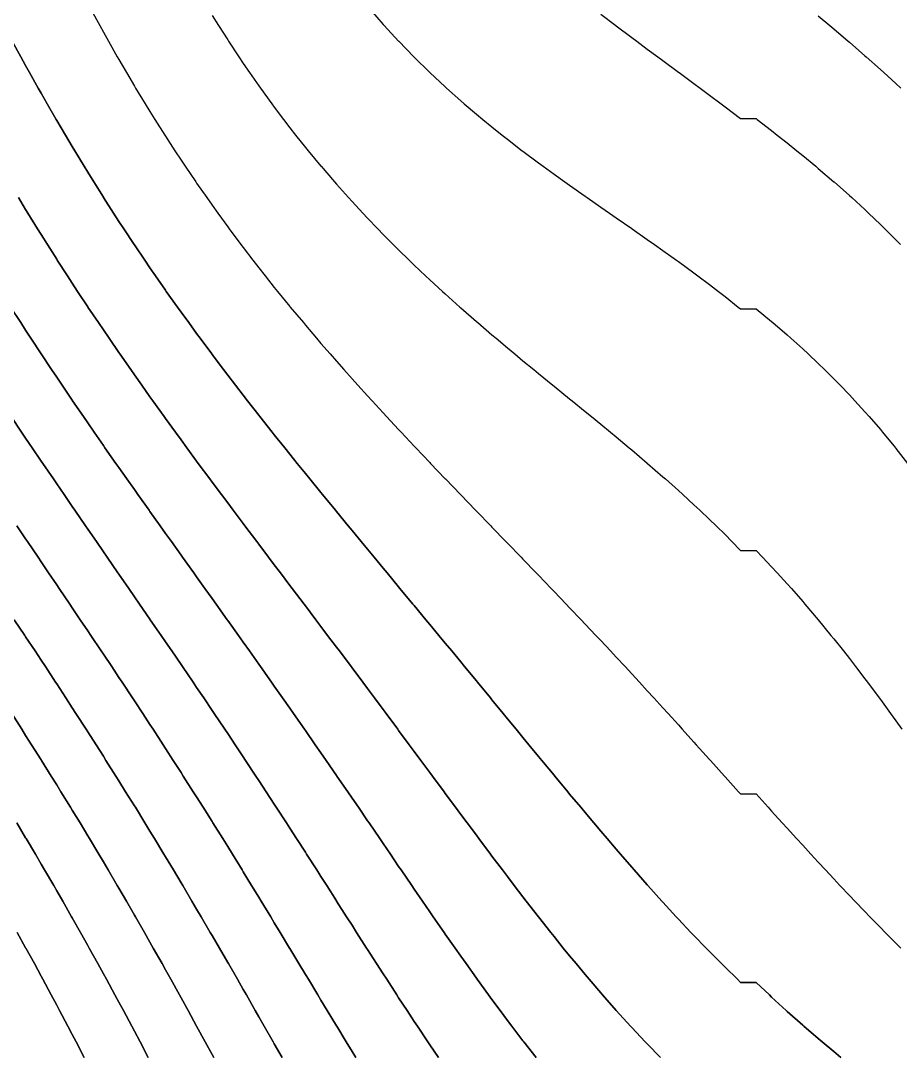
# Model space of a CAD drawing. Extents: x 1412622.5 to 1412673.9, y 4931530.8 to 4931599.9.
# Drawn here: x 1412640.18 to 1412649.76, y 4931551.76 to 4931563.04 of the extents above; entities that cross this region are included whole.
import ezdxf

# ---------------------------------------------------------------- set-up
doc = ezdxf.new("R2010")
doc.units = 0
doc.layers.add('line', color=2, linetype='CONTINUOUS')

msp = doc.modelspace()

# ---------------------------------------------------------------- linework, layer by layer
at = {"layer": 'line'}
for points in [[(1412640.941605, 4931563.159674), (1412641.035207, 4931562.98951), (1412641.075235, 4931562.917261), (1412641.130533, 4931562.819347), (1412641.22718, 4931562.649184), (1412641.244514, 4931562.618982), (1412641.32653, 4931562.479021), (1412641.413793, 4931562.330793), (1412641.426995, 4931562.308858), (1412641.530562, 4931562.138695), (1412641.583072, 4931562.052968), (1412641.636011, 4931561.968531), (1412641.743363, 4931561.798368), (1412641.752351, 4931561.784276), (1412641.854339, 4931561.628205), (1412641.92163, 4931561.525711), (1412641.967193, 4931561.458042), (1412642.08238, 4931561.287879), (1412642.090909, 4931561.275394), (1412642.201437, 4931561.117716), (1412642.260188, 4931561.034186), (1412642.322765, 4931560.947552), (1412642.429467, 4931560.800211), (1412642.44645, 4931560.777389), (1412642.573703, 4931560.607226), (1412642.598746, 4931560.573841), (1412642.704177, 4931560.437063), (1412642.768025, 4931560.354243), (1412642.837234, 4931560.2669), (1412642.937304, 4931560.14051), (1412642.972939, 4931560.096737), (1412643.106583, 4931559.932237), (1412643.111315, 4931559.926573), (1412643.253425, 4931559.75641), (1412643.275862, 4931559.729452), (1412643.39833, 4931559.586247), (1412643.445141, 4931559.531228), (1412643.545783, 4931559.416084), (1412643.61442, 4931559.337038), (1412643.695693, 4931559.245921), (1412643.783699, 4931559.146488), (1412643.847969, 4931559.075758), (1412643.952978, 4931558.959158), (1412644.002486, 4931558.905594), (1412644.122257, 4931558.774672), (1412644.159013, 4931558.735431), (1412644.291536, 4931558.592307), (1412644.317241, 4931558.565268), (1412644.460815, 4931558.412344), (1412644.477391, 4931558.395105), (1412644.630094, 4931558.234108), (1412644.638989, 4931558.224942), (1412644.799373, 4931558.057241), (1412644.801781, 4931558.054779), (1412644.965614, 4931557.884615), (1412644.968652, 4931557.881411), (1412645.13018, 4931557.714452), (1412645.137931, 4931557.706305), (1412645.295084, 4931557.544289), (1412645.30721, 4931557.531568), (1412645.46007, 4931557.374126), (1412645.476489, 4931557.35691), (1412645.624895, 4931557.203963), (1412645.645768, 4931557.182056), (1412645.789274, 4931557.0338), (1412645.815047, 4931557.006685), (1412645.953043, 4931556.863636), (1412645.984326, 4931556.830615), (1412646.115967, 4931556.693473), (1412646.153605, 4931556.653571), (1412646.277936, 4931556.52331), (1412646.322884, 4931556.475401), (1412646.438812, 4931556.353147), (1412646.492163, 4931556.29596), (1412646.59854, 4931556.182984), (1412646.661442, 4931556.115147), (1412646.75705, 4931556.012821), (1412646.830721, 4931555.932882), (1412646.9144, 4931555.842657), (1412647, 4931555.749224), (1412647.070637, 4931555.672494), (1412647.169279, 4931555.564212), (1412647.225848, 4931555.502331), (1412647.338558, 4931555.378013), (1412647.380203, 4931555.332168), (1412647.507837, 4931555.190821), (1412647.533872, 4931555.162005), (1412647.677116, 4931555.002918), (1412647.687081, 4931554.991841), (1412647.840186, 4931554.821678), (1412647.846395, 4931554.81479), (1412647.993416, 4931554.651515), (1412648.015674, 4931554.626884), (1412648.184953, 4931554.626884), (1412648.316217, 4931554.481352), (1412648.354232, 4931554.439468), (1412648.470288, 4931554.311189), (1412648.523511, 4931554.25292), (1412648.625232, 4931554.141026), (1412648.69279, 4931554.067637), (1412648.781374, 4931553.970862), (1412648.862069, 4931553.884053), (1412648.939031, 4931553.800699), (1412649.031348, 4931553.702513), (1412649.098495, 4931553.630536), (1412649.200627, 4931553.523324), (1412649.260067, 4931553.460373), (1412649.369906, 4931553.34677), (1412649.424046, 4931553.29021), (1412649.539185, 4931553.172999), (1412649.59066, 4931553.120047), (1412649.708464, 4931553.002178), (1412649.760145, 4931552.949883)], [(1412642.260188, 4931563.100694), (1412642.330072, 4931562.98951), (1412642.429467, 4931562.832777), (1412642.438243, 4931562.819347), (1412642.550869, 4931562.649184), (1412642.598746, 4931562.577516), (1412642.666655, 4931562.479021), (1412642.768025, 4931562.333246), (1412642.785549, 4931562.308858), (1412642.909095, 4931562.138695), (1412642.937304, 4931562.100191), (1412643.037036, 4931561.968531), (1412643.106583, 4931561.877367), (1412643.168967, 4931561.798368), (1412643.275862, 4931561.663848), (1412643.305188, 4931561.628205), (1412643.445141, 4931561.459096), (1412643.446045, 4931561.458042), (1412643.592845, 4931561.287879), (1412643.61442, 4931561.262962), (1412643.744697, 4931561.117716), (1412643.783699, 4931561.074339), (1412643.901772, 4931560.947552), (1412643.952978, 4931560.89264), (1412644.06427, 4931560.777389), (1412644.122257, 4931560.717328), (1412644.232181, 4931560.607226), (1412644.291536, 4931560.547696), (1412644.405739, 4931560.437063), (1412644.460815, 4931560.383566), (1412644.584919, 4931560.2669), (1412644.630094, 4931560.224254), (1412644.769467, 4931560.096737), (1412644.799373, 4931560.069223), (1412644.959169, 4931559.926573), (1412644.968652, 4931559.918049), (1412645.137931, 4931559.770335), (1412645.154341, 4931559.75641), (1412645.30721, 4931559.625562), (1412645.354288, 4931559.586247), (1412645.476489, 4931559.483158), (1412645.557776, 4931559.416084), (1412645.645768, 4931559.342657), (1412645.763991, 4931559.245921), (1412645.815047, 4931559.203615), (1412645.971915, 4931559.075758), (1412645.984326, 4931559.065501), (1412646.153605, 4931558.927846), (1412646.181291, 4931558.905594), (1412646.322884, 4931558.790091), (1412646.390371, 4931558.735431), (1412646.492163, 4931558.65168), (1412646.597579, 4931558.565268), (1412646.661442, 4931558.512052), (1412646.801824, 4931558.395105), (1412646.830721, 4931558.370616), (1412647, 4931558.226766), (1412647.002139, 4931558.224942), (1412647.169279, 4931558.079861), (1412647.19789, 4931558.054779), (1412647.338558, 4931557.929277), (1412647.387985, 4931557.884615), (1412647.507837, 4931557.774392), (1412647.572001, 4931557.714452), (1412647.677116, 4931557.614601), (1412647.749799, 4931557.544289), (1412647.846395, 4931557.449265), (1412647.921255, 4931557.374126), (1412648.015674, 4931557.277872), (1412648.184953, 4931557.277872), (1412648.255812, 4931557.203963), (1412648.354232, 4931557.099807), (1412648.415137, 4931557.0338), (1412648.523511, 4931556.914791), (1412648.568898, 4931556.863636), (1412648.69279, 4931556.722385), (1412648.717474, 4931556.693473), (1412648.861427, 4931556.52331), (1412648.862069, 4931556.522547), (1412649.000667, 4931556.353147), (1412649.031348, 4931556.315438), (1412649.13616, 4931556.182984), (1412649.200627, 4931556.101255), (1412649.268436, 4931556.012821), (1412649.369906, 4931555.880451), (1412649.398052, 4931555.842657), (1412649.525274, 4931555.672494), (1412649.539185, 4931555.654003), (1412649.650104, 4931555.502331), (1412649.708464, 4931555.423193), (1412649.773705, 4931555.332168)], [(1412643.984802, 4931563.159674), (1412644.122257, 4931563.003168), (1412644.134723, 4931562.98951), (1412644.291536, 4931562.8199), (1412644.292067, 4931562.819347), (1412644.457537, 4931562.649184), (1412644.460815, 4931562.64585), (1412644.630094, 4931562.480137), (1412644.631278, 4931562.479021), (1412644.799373, 4931562.322123), (1412644.814124, 4931562.308858), (1412644.968652, 4931562.17108), (1412645.006288, 4931562.138695), (1412645.137931, 4931562.026235), (1412645.207837, 4931561.968531), (1412645.30721, 4931561.886958), (1412645.418686, 4931561.798368), (1412645.476489, 4931561.752621), (1412645.638438, 4931561.628205), (1412645.645768, 4931561.622588), (1412645.815047, 4931561.496093), (1412645.867206, 4931561.458042), (1412645.984326, 4931561.37265), (1412646.10298, 4931561.287879), (1412646.153605, 4931561.251681), (1412646.322884, 4931561.132515), (1412646.344142, 4931561.117716), (1412646.492163, 4931561.014353), (1412646.588639, 4931560.947552), (1412646.661442, 4931560.896928), (1412646.830721, 4931560.779686), (1412646.834029, 4931560.777389), (1412647, 4931560.661418), (1412647.077218, 4931560.607226), (1412647.169279, 4931560.542129), (1412647.316624, 4931560.437063), (1412647.338558, 4931560.421281), (1412647.507837, 4931560.297705), (1412647.549347, 4931560.2669), (1412647.677116, 4931560.171077), (1412647.774301, 4931560.096737), (1412647.846395, 4931560.040942), (1412647.990836, 4931559.926573), (1412648.015674, 4931559.90666), (1412648.184953, 4931559.90666), (1412648.354232, 4931559.767343), (1412648.367143, 4931559.75641), (1412648.523511, 4931559.622126), (1412648.564064, 4931559.586247), (1412648.69279, 4931559.470678), (1412648.751711, 4931559.416084), (1412648.862069, 4931559.312256), (1412648.930266, 4931559.245921), (1412649.031348, 4931559.146015), (1412649.100042, 4931559.075758), (1412649.200627, 4931558.971223), (1412649.261605, 4931558.905594), (1412649.369906, 4931558.787039), (1412649.415408, 4931558.735431), (1412649.539185, 4931558.592702), (1412649.562135, 4931558.565268), (1412649.702111, 4931558.395105), (1412649.708464, 4931558.387249), (1412649.835075, 4931558.224942)], [(1412646.492163, 4931563.114615), (1412646.656967, 4931562.98951), (1412646.661442, 4931562.986136), (1412646.830721, 4931562.859118), (1412646.884122, 4931562.819347), (1412647, 4931562.733457), (1412647.114222, 4931562.649184), (1412647.169279, 4931562.608707), (1412647.338558, 4931562.484301), (1412647.345688, 4931562.479021), (1412647.507837, 4931562.359103), (1412647.575458, 4931562.308858), (1412647.677116, 4931562.233321), (1412647.803389, 4931562.138695), (1412647.846395, 4931562.106424), (1412648.015674, 4931561.977805), (1412648.184953, 4931561.977805), (1412648.196944, 4931561.968531), (1412648.354232, 4931561.846481), (1412648.415252, 4931561.798368), (1412648.523511, 4931561.712615), (1412648.62811, 4931561.628205), (1412648.69279, 4931561.575698), (1412648.834756, 4931561.458042), (1412648.862069, 4931561.43524), (1412649.031348, 4931561.290617), (1412649.034472, 4931561.287879), (1412649.200627, 4931561.140917), (1412649.226213, 4931561.117716), (1412649.369906, 4931560.986129), (1412649.410946, 4931560.947552), (1412649.539185, 4931560.825687), (1412649.588654, 4931560.777389), (1412649.708464, 4931560.658995), (1412649.759414, 4931560.607226)], [(1412648.862069, 4931563.096543), (1412648.9894, 4931562.98951), (1412649.031348, 4931562.954187), (1412649.189266, 4931562.819347), (1412649.200627, 4931562.809618), (1412649.369906, 4931562.662185), (1412649.38458, 4931562.649184), (1412649.539185, 4931562.51157), (1412649.575121, 4931562.479021), (1412649.708464, 4931562.357539), (1412649.760928, 4931562.308858)], [(1412640.082613, 4931562.819347), (1412640.176182, 4931562.649184), (1412640.22884, 4931562.553707), (1412640.270569, 4931562.479021), (1412640.366153, 4931562.308858), (1412640.398119, 4931562.252336), (1412640.463327, 4931562.138695), (1412640.561267, 4931561.968531), (1412640.567398, 4931561.957993), (1412640.661722, 4931561.798368), (1412640.736677, 4931561.671899), (1412640.763014, 4931561.628205), (1412640.866427, 4931561.458042), (1412640.905956, 4931561.393406), (1412640.971658, 4931561.287879), (1412641.075235, 4931561.122091), (1412641.07802, 4931561.117716), (1412641.187407, 4931560.947552), (1412641.244514, 4931560.859017), (1412641.298194, 4931560.777389), (1412641.410438, 4931560.607226), (1412641.413793, 4931560.602182), (1412641.52581, 4931560.437063), (1412641.583072, 4931560.352794), (1412641.642637, 4931560.2669), (1412641.752351, 4931560.108861), (1412641.760946, 4931560.096737), (1412641.882149, 4931559.926573), (1412641.92163, 4931559.871178), (1412642.005161, 4931559.75641), (1412642.090909, 4931559.638423), (1412642.129642, 4931559.586247), (1412642.255745, 4931559.416084), (1412642.260188, 4931559.410099), (1412642.384653, 4931559.245921), (1412642.429467, 4931559.186558), (1412642.514905, 4931559.075758), (1412642.598746, 4931558.966464), (1412642.646443, 4931558.905594), (1412642.768025, 4931558.749437), (1412642.779168, 4931558.735431), (1412642.913955, 4931558.565268), (1412642.937304, 4931558.535588), (1412643.050145, 4931558.395105), (1412643.106583, 4931558.324181), (1412643.187215, 4931558.224942), (1412643.275862, 4931558.114684), (1412643.325045, 4931558.054779), (1412643.445141, 4931557.906773), (1412643.463496, 4931557.884615), (1412643.602915, 4931557.714452), (1412643.61442, 4931557.70026), (1412643.743434, 4931557.544289), (1412643.783699, 4931557.494919), (1412643.884189, 4931557.374126), (1412643.952978, 4931557.290188), (1412644.025052, 4931557.203963), (1412644.122257, 4931557.085817), (1412644.165816, 4931557.0338), (1412644.291536, 4931556.881143), (1412644.306267, 4931556.863636), (1412644.447326, 4931556.693473), (1412644.460815, 4931556.676956), (1412644.588703, 4931556.52331), (1412644.630094, 4931556.472695), (1412644.729722, 4931556.353147), (1412644.799373, 4931556.268078), (1412644.870355, 4931556.182984), (1412644.968652, 4931556.06304), (1412645.01058, 4931556.012821), (1412645.137931, 4931555.857586), (1412645.150404, 4931555.842657), (1412645.290539, 4931555.672494), (1412645.30721, 4931555.651949), (1412645.430843, 4931555.502331), (1412645.476489, 4931555.446198), (1412645.570926, 4931555.332168), (1412645.645768, 4931555.240417), (1412645.710897, 4931555.162005), (1412645.815047, 4931555.034836), (1412645.850894, 4931554.991841), (1412645.984326, 4931554.82975), (1412645.99109, 4931554.821678), (1412646.132522, 4931554.651515), (1412646.153605, 4931554.625912), (1412646.274824, 4931554.481352), (1412646.322884, 4931554.423551), (1412646.417999, 4931554.311189), (1412646.492163, 4931554.223023), (1412646.562366, 4931554.141026), (1412646.661442, 4931554.024807), (1412646.708243, 4931553.970862), (1412646.830721, 4931553.829445), (1412646.856046, 4931553.800699), (1412647, 4931553.637382), (1412647.006137, 4931553.630536), (1412647.159267, 4931553.460373), (1412647.169279, 4931553.449296), (1412647.315601, 4931553.29021), (1412647.338558, 4931553.265417), (1412647.475486, 4931553.120047), (1412647.507837, 4931553.086003), (1412647.63935, 4931552.949883), (1412647.677116, 4931552.911237), (1412647.807692, 4931552.77972), (1412647.846395, 4931552.741268), (1412647.981031, 4931552.609557), (1412648.015674, 4931552.576201), (1412648.184953, 4931552.576201), (1412648.329141, 4931552.439394), (1412648.354232, 4931552.416007), (1412648.51394, 4931552.269231), (1412648.523511, 4931552.260607), (1412648.69279, 4931552.110095), (1412648.705329, 4931552.099068), (1412648.862069, 4931551.964352), (1412648.903721, 4931551.928904), (1412649.031348, 4931551.822898), (1412649.109267, 4931551.758741)], [(1412649.109267, 4931551.758741), (1412649.031348, 4931551.822898), (1412648.903721, 4931551.928904), (1412648.862069, 4931551.964352), (1412648.705329, 4931552.099068), (1412648.69279, 4931552.110095), (1412648.523511, 4931552.260607), (1412648.51394, 4931552.269231), (1412648.354232, 4931552.416007), (1412648.329141, 4931552.439394), (1412648.184953, 4931552.576201), (1412648.015674, 4931552.576201), (1412647.981031, 4931552.609557), (1412647.846395, 4931552.741268), (1412647.807692, 4931552.77972), (1412647.677116, 4931552.911237), (1412647.63935, 4931552.949883), (1412647.507837, 4931553.086003), (1412647.475486, 4931553.120047), (1412647.338558, 4931553.265417), (1412647.315601, 4931553.29021), (1412647.169279, 4931553.449296), (1412647.159267, 4931553.460373), (1412647.006137, 4931553.630536), (1412647, 4931553.637382), (1412646.856046, 4931553.800699), (1412646.830721, 4931553.829445), (1412646.708243, 4931553.970862), (1412646.661442, 4931554.024807), (1412646.562366, 4931554.141026), (1412646.492163, 4931554.223023), (1412646.417999, 4931554.311189), (1412646.322884, 4931554.423551), (1412646.274824, 4931554.481352), (1412646.153605, 4931554.625912), (1412646.132522, 4931554.651515), (1412645.99109, 4931554.821678), (1412645.984326, 4931554.82975), (1412645.850894, 4931554.991841), (1412645.815047, 4931555.034836), (1412645.710897, 4931555.162005), (1412645.645768, 4931555.240417), (1412645.570926, 4931555.332168), (1412645.476489, 4931555.446198), (1412645.430843, 4931555.502331), (1412645.30721, 4931555.651949), (1412645.290539, 4931555.672494), (1412645.150404, 4931555.842657), (1412645.137931, 4931555.857586), (1412645.01058, 4931556.012821), (1412644.968652, 4931556.06304), (1412644.870355, 4931556.182984), (1412644.799373, 4931556.268078), (1412644.729722, 4931556.353147), (1412644.630094, 4931556.472695), (1412644.588703, 4931556.52331), (1412644.460815, 4931556.676956), (1412644.447326, 4931556.693473), (1412644.306267, 4931556.863636), (1412644.291536, 4931556.881143), (1412644.165816, 4931557.0338), (1412644.122257, 4931557.085817), (1412644.025052, 4931557.203963), (1412643.952978, 4931557.290188), (1412643.884189, 4931557.374126), (1412643.783699, 4931557.494919), (1412643.743434, 4931557.544289), (1412643.61442, 4931557.70026), (1412643.602915, 4931557.714452), (1412643.463496, 4931557.884615), (1412643.445141, 4931557.906773), (1412643.325045, 4931558.054779), (1412643.275862, 4931558.114684), (1412643.187215, 4931558.224942), (1412643.106583, 4931558.324181), (1412643.050145, 4931558.395105), (1412642.937304, 4931558.535588), (1412642.913955, 4931558.565268), (1412642.779168, 4931558.735431), (1412642.768025, 4931558.749437), (1412642.646443, 4931558.905594), (1412642.598746, 4931558.966464), (1412642.514905, 4931559.075758), (1412642.429467, 4931559.186558), (1412642.384653, 4931559.245921), (1412642.260188, 4931559.410099), (1412642.255745, 4931559.416084), (1412642.129642, 4931559.586247), (1412642.090909, 4931559.638423), (1412642.005161, 4931559.75641), (1412641.92163, 4931559.871178), (1412641.882149, 4931559.926573), (1412641.760946, 4931560.096737), (1412641.752351, 4931560.108861), (1412641.642637, 4931560.2669), (1412641.583072, 4931560.352794), (1412641.52581, 4931560.437063), (1412641.413793, 4931560.602182), (1412641.410438, 4931560.607226), (1412641.298194, 4931560.777389), (1412641.244514, 4931560.859017), (1412641.187407, 4931560.947552), (1412641.07802, 4931561.117716), (1412641.075235, 4931561.122091), (1412640.971658, 4931561.287879), (1412640.905956, 4931561.393406), (1412640.866427, 4931561.458042), (1412640.763014, 4931561.628205), (1412640.736677, 4931561.671899), (1412640.661722, 4931561.798368), (1412640.567398, 4931561.957993), (1412640.561267, 4931561.968531), (1412640.463327, 4931562.138695), (1412640.398119, 4931562.252336), (1412640.366153, 4931562.308858), (1412640.270569, 4931562.479021), (1412640.22884, 4931562.553707), (1412640.176182, 4931562.649184), (1412640.082613, 4931562.819347)], [(1412640.150856, 4931561.117716), (1412640.22884, 4931560.98906), (1412640.254331, 4931560.947552), (1412640.359551, 4931560.777389), (1412640.398119, 4931560.715357), (1412640.466281, 4931560.607226), (1412640.567398, 4931560.447253), (1412640.573933, 4931560.437063), (1412640.683914, 4931560.2669), (1412640.736677, 4931560.185498), (1412640.795072, 4931560.096737), (1412640.905956, 4931559.928457), (1412640.907217, 4931559.926573), (1412641.021857, 4931559.75641), (1412641.075235, 4931559.677238), (1412641.137553, 4931559.586247), (1412641.244514, 4931559.430037), (1412641.254226, 4931559.416084), (1412641.37304, 4931559.245921), (1412641.413793, 4931559.187519), (1412641.493055, 4931559.075758), (1412641.583072, 4931558.948501), (1412641.61393, 4931558.905594), (1412641.736107, 4931558.735431), (1412641.752351, 4931558.712786), (1412641.859912, 4931558.565268), (1412641.92163, 4931558.480186), (1412641.984378, 4931558.395105), (1412642.090909, 4931558.249735), (1412642.109387, 4931558.224942), (1412642.235637, 4931558.054779), (1412642.260188, 4931558.021494), (1412642.362823, 4931557.884615), (1412642.429467, 4931557.794914), (1412642.490253, 4931557.714452), (1412642.598746, 4931557.569378), (1412642.617827, 4931557.544289), (1412642.746148, 4931557.374126), (1412642.768025, 4931557.34484), (1412642.875005, 4931557.203963), (1412642.937304, 4931557.120887), (1412643.003707, 4931557.0338), (1412643.106583, 4931556.897015), (1412643.13211, 4931556.863636), (1412643.260647, 4931556.693473), (1412643.275862, 4931556.673098), (1412643.389591, 4931556.52331), (1412643.445141, 4931556.449004), (1412643.518018, 4931556.353147), (1412643.61442, 4931556.224282), (1412643.645845, 4931556.182984), (1412643.773382, 4931556.012821), (1412643.783699, 4931555.998882), (1412643.901332, 4931555.842657), (1412643.952978, 4931555.772894), (1412644.028609, 4931555.672494), (1412644.122257, 4931555.546045), (1412644.155143, 4931555.502331), (1412644.281158, 4931555.332168), (1412644.291536, 4931555.31798), (1412644.407906, 4931555.162005), (1412644.460815, 4931555.089897), (1412644.534103, 4931554.991841), (1412644.630094, 4931554.861346), (1412644.659826, 4931554.821678), (1412644.785633, 4931554.651515), (1412644.799373, 4931554.632725), (1412644.912238, 4931554.481352), (1412644.968652, 4931554.404618), (1412645.038726, 4931554.311189), (1412645.137931, 4931554.177193), (1412645.165262, 4931554.141026), (1412645.292599, 4931553.970862), (1412645.30721, 4931553.951186), (1412645.421363, 4931553.800699), (1412645.476489, 4931553.727355), (1412645.550866, 4931553.630536), (1412645.645768, 4931553.50605), (1412645.681384, 4931553.460373), (1412645.813325, 4931553.29021), (1412645.815047, 4931553.287985), (1412645.948168, 4931553.120047), (1412645.984326, 4931553.07429), (1412646.085041, 4931552.949883), (1412646.153605, 4931552.865128), (1412646.224421, 4931552.77972), (1412646.322884, 4931552.661072), (1412646.366729, 4931552.609557), (1412646.492163, 4931552.462657), (1412646.512543, 4931552.439394), (1412646.661442, 4931552.270324), (1412646.66243, 4931552.269231), (1412646.817456, 4931552.099068), (1412646.830721, 4931552.084622), (1412646.977683, 4931551.928904), (1412647, 4931551.905488), (1412647.143811, 4931551.758741)], [(1412647.143811, 4931551.758741), (1412647, 4931551.905488), (1412646.977683, 4931551.928904), (1412646.830721, 4931552.084622), (1412646.817456, 4931552.099068), (1412646.66243, 4931552.269231), (1412646.661442, 4931552.270324), (1412646.512543, 4931552.439394), (1412646.492163, 4931552.462657), (1412646.366729, 4931552.609557), (1412646.322884, 4931552.661072), (1412646.224421, 4931552.77972), (1412646.153605, 4931552.865128), (1412646.085041, 4931552.949883), (1412645.984326, 4931553.07429), (1412645.948168, 4931553.120047), (1412645.815047, 4931553.287985), (1412645.813325, 4931553.29021), (1412645.681384, 4931553.460373), (1412645.645768, 4931553.50605), (1412645.550866, 4931553.630536), (1412645.476489, 4931553.727355), (1412645.421363, 4931553.800699), (1412645.30721, 4931553.951186), (1412645.292599, 4931553.970862), (1412645.165262, 4931554.141026), (1412645.137931, 4931554.177193), (1412645.038726, 4931554.311189), (1412644.968652, 4931554.404618), (1412644.912238, 4931554.481352), (1412644.799373, 4931554.632725), (1412644.785633, 4931554.651515), (1412644.659826, 4931554.821678), (1412644.630094, 4931554.861346), (1412644.534103, 4931554.991841), (1412644.460815, 4931555.089897), (1412644.407906, 4931555.162005), (1412644.291536, 4931555.31798), (1412644.281158, 4931555.332168), (1412644.155143, 4931555.502331), (1412644.122257, 4931555.546045), (1412644.028609, 4931555.672494), (1412643.952978, 4931555.772894), (1412643.901332, 4931555.842657), (1412643.783699, 4931555.998882), (1412643.773382, 4931556.012821), (1412643.645845, 4931556.182984), (1412643.61442, 4931556.224282), (1412643.518018, 4931556.353147), (1412643.445141, 4931556.449004), (1412643.389591, 4931556.52331), (1412643.275862, 4931556.673098), (1412643.260647, 4931556.693473), (1412643.13211, 4931556.863636), (1412643.106583, 4931556.897015), (1412643.003707, 4931557.0338), (1412642.937304, 4931557.120887), (1412642.875005, 4931557.203963), (1412642.768025, 4931557.34484), (1412642.746148, 4931557.374126), (1412642.617827, 4931557.544289), (1412642.598746, 4931557.569378), (1412642.490253, 4931557.714452), (1412642.429467, 4931557.794914), (1412642.362823, 4931557.884615), (1412642.260188, 4931558.021494), (1412642.235637, 4931558.054779), (1412642.109387, 4931558.224942), (1412642.090909, 4931558.249735), (1412641.984378, 4931558.395105), (1412641.92163, 4931558.480186), (1412641.859912, 4931558.565268), (1412641.752351, 4931558.712786), (1412641.736107, 4931558.735431), (1412641.61393, 4931558.905594), (1412641.583072, 4931558.948501), (1412641.493055, 4931559.075758), (1412641.413793, 4931559.187519), (1412641.37304, 4931559.245921), (1412641.254226, 4931559.416084), (1412641.244514, 4931559.430037), (1412641.137553, 4931559.586247), (1412641.075235, 4931559.677238), (1412641.021857, 4931559.75641), (1412640.907217, 4931559.926573), (1412640.905956, 4931559.928457), (1412640.795072, 4931560.096737), (1412640.736677, 4931560.185498), (1412640.683914, 4931560.2669), (1412640.573933, 4931560.437063), (1412640.567398, 4931560.447253), (1412640.466281, 4931560.607226), (1412640.398119, 4931560.715357), (1412640.359551, 4931560.777389), (1412640.254331, 4931560.947552), (1412640.22884, 4931560.98906), (1412640.150856, 4931561.117716)], [(1412640.065125, 4931559.926573), (1412640.175161, 4931559.75641), (1412640.22884, 4931559.673601), (1412640.286108, 4931559.586247), (1412640.397826, 4931559.416084), (1412640.398119, 4931559.41564), (1412640.511465, 4931559.245921), (1412640.567398, 4931559.162206), (1412640.625852, 4931559.075758), (1412640.736677, 4931558.911784), (1412640.740913, 4931558.905594), (1412640.857678, 4931558.735431), (1412640.905956, 4931558.66498), (1412640.975135, 4931558.565268), (1412641.075235, 4931558.420584), (1412641.09309, 4931558.395105), (1412641.21222, 4931558.224942), (1412641.244514, 4931558.178691), (1412641.332131, 4931558.054779), (1412641.413793, 4931557.938667), (1412641.452302, 4931557.884615), (1412641.572871, 4931557.714452), (1412641.583072, 4931557.700006), (1412641.694442, 4931557.544289), (1412641.752351, 4931557.462664), (1412641.815984, 4931557.374126), (1412641.92163, 4931557.225785), (1412641.937379, 4931557.203963), (1412642.059349, 4931557.0338), (1412642.090909, 4931556.989369), (1412642.181391, 4931556.863636), (1412642.260188, 4931556.752869), (1412642.303007, 4931556.693473), (1412642.424224, 4931556.52331), (1412642.429467, 4931556.515889), (1412642.545975, 4931556.353147), (1412642.598746, 4931556.278408), (1412642.667044, 4931556.182984), (1412642.768025, 4931556.039873), (1412642.787382, 4931556.012821), (1412642.907701, 4931555.842657), (1412642.937304, 4931555.80024), (1412643.027716, 4931555.672494), (1412643.106583, 4931555.559286), (1412643.146843, 4931555.502331), (1412643.265353, 4931555.332168), (1412643.275862, 4931555.316902), (1412643.384085, 4931555.162005), (1412643.445141, 4931555.073183), (1412643.501923, 4931554.991841), (1412643.61442, 4931554.828021), (1412643.618846, 4931554.821678), (1412643.736309, 4931554.651515), (1412643.783699, 4931554.581798), (1412643.853111, 4931554.481352), (1412643.952978, 4931554.334575), (1412643.969167, 4931554.311189), (1412644.085664, 4931554.141026), (1412644.122257, 4931554.086892), (1412644.201984, 4931553.970862), (1412644.291536, 4931553.838735), (1412644.317843, 4931553.800699), (1412644.434352, 4931553.630536), (1412644.460815, 4931553.59152), (1412644.551537, 4931553.460373), (1412644.630094, 4931553.34556), (1412644.66876, 4931553.29021), (1412644.786627, 4931553.120047), (1412644.799373, 4931553.101545), (1412644.906174, 4931552.949883), (1412644.968652, 4931552.860496), (1412645.026418, 4931552.77972), (1412645.137931, 4931552.622905), (1412645.14765, 4931552.609557), (1412645.271364, 4931552.439394), (1412645.30721, 4931552.389962), (1412645.396986, 4931552.269231), (1412645.476489, 4931552.162172), (1412645.524593, 4931552.099068), (1412645.645768, 4931551.940148), (1412645.654577, 4931551.928904), (1412645.788338, 4931551.758741)], [(1412645.788338, 4931551.758741), (1412645.654577, 4931551.928904), (1412645.645768, 4931551.940148), (1412645.524593, 4931552.099068), (1412645.476489, 4931552.162172), (1412645.396986, 4931552.269231), (1412645.30721, 4931552.389962), (1412645.271364, 4931552.439394), (1412645.14765, 4931552.609557), (1412645.137931, 4931552.622905), (1412645.026418, 4931552.77972), (1412644.968652, 4931552.860496), (1412644.906174, 4931552.949883), (1412644.799373, 4931553.101545), (1412644.786627, 4931553.120047), (1412644.66876, 4931553.29021), (1412644.630094, 4931553.34556), (1412644.551537, 4931553.460373), (1412644.460815, 4931553.59152), (1412644.434352, 4931553.630536), (1412644.317843, 4931553.800699), (1412644.291536, 4931553.838735), (1412644.201984, 4931553.970862), (1412644.122257, 4931554.086892), (1412644.085664, 4931554.141026), (1412643.969167, 4931554.311189), (1412643.952978, 4931554.334575), (1412643.853111, 4931554.481352), (1412643.783699, 4931554.581798), (1412643.736309, 4931554.651515), (1412643.618846, 4931554.821678), (1412643.61442, 4931554.828021), (1412643.501923, 4931554.991841), (1412643.445141, 4931555.073183), (1412643.384085, 4931555.162005), (1412643.275862, 4931555.316902), (1412643.265353, 4931555.332168), (1412643.146843, 4931555.502331), (1412643.106583, 4931555.559286), (1412643.027716, 4931555.672494), (1412642.937304, 4931555.80024), (1412642.907701, 4931555.842657), (1412642.787382, 4931556.012821), (1412642.768025, 4931556.039873), (1412642.667044, 4931556.182984), (1412642.598746, 4931556.278408), (1412642.545975, 4931556.353147), (1412642.429467, 4931556.515889), (1412642.424224, 4931556.52331), (1412642.303007, 4931556.693473), (1412642.260188, 4931556.752869), (1412642.181391, 4931556.863636), (1412642.090909, 4931556.989369), (1412642.059349, 4931557.0338), (1412641.937379, 4931557.203963), (1412641.92163, 4931557.225785), (1412641.815984, 4931557.374126), (1412641.752351, 4931557.462664), (1412641.694442, 4931557.544289), (1412641.583072, 4931557.700006), (1412641.572871, 4931557.714452), (1412641.452302, 4931557.884615), (1412641.413793, 4931557.938667), (1412641.332131, 4931558.054779), (1412641.244514, 4931558.178691), (1412641.21222, 4931558.224942), (1412641.09309, 4931558.395105), (1412641.075235, 4931558.420584), (1412640.975135, 4931558.565268), (1412640.905956, 4931558.66498), (1412640.857678, 4931558.735431), (1412640.740913, 4931558.905594), (1412640.736677, 4931558.911784), (1412640.625852, 4931559.075758), (1412640.567398, 4931559.162206), (1412640.511465, 4931559.245921), (1412640.398119, 4931559.41564), (1412640.397826, 4931559.416084), (1412640.286108, 4931559.586247), (1412640.22884, 4931559.673601), (1412640.175161, 4931559.75641), (1412640.065125, 4931559.926573)], [(1412640.071321, 4931558.735431), (1412640.185318, 4931558.565268), (1412640.22884, 4931558.50032), (1412640.299982, 4931558.395105), (1412640.398119, 4931558.249761), (1412640.415033, 4931558.224942), (1412640.531006, 4931558.054779), (1412640.567398, 4931558.001297), (1412640.647533, 4931557.884615), (1412640.736677, 4931557.754305), (1412640.764203, 4931557.714452), (1412640.881384, 4931557.544289), (1412640.905956, 4931557.508483), (1412640.999038, 4931557.374126), (1412641.075235, 4931557.26344), (1412641.116582, 4931557.203963), (1412641.234094, 4931557.0338), (1412641.244514, 4931557.018638), (1412641.352078, 4931556.863636), (1412641.413793, 4931556.773903), (1412641.469663, 4931556.693473), (1412641.583072, 4931556.528589), (1412641.586741, 4931556.52331), (1412641.704185, 4931556.353147), (1412641.752351, 4931556.282587), (1412641.821042, 4931556.182984), (1412641.92163, 4931556.035357), (1412641.937149, 4931556.012821), (1412642.053211, 4931555.842657), (1412642.090909, 4931555.786718), (1412642.168717, 4931555.672494), (1412642.260188, 4931555.536338), (1412642.283291, 4931555.502331), (1412642.397554, 4931555.332168), (1412642.429467, 4931555.284036), (1412642.511318, 4931555.162005), (1412642.598746, 4931555.029668), (1412642.624036, 4931554.991841), (1412642.736394, 4931554.821678), (1412642.768025, 4931554.77314), (1412642.848284, 4931554.651515), (1412642.937304, 4931554.514504), (1412642.959127, 4931554.481352), (1412643.069788, 4931554.311189), (1412643.106583, 4931554.253851), (1412643.179989, 4931554.141026), (1412643.275862, 4931553.991447), (1412643.289248, 4931553.970862), (1412643.398725, 4931553.800699), (1412643.445141, 4931553.727617), (1412643.507752, 4931553.630536), (1412643.61442, 4931553.462885), (1412643.616044, 4931553.460373), (1412643.725183, 4931553.29021), (1412643.783699, 4931553.197871), (1412643.833877, 4931553.120047), (1412643.942468, 4931552.949883), (1412643.952978, 4931552.933298), (1412644.052109, 4931552.77972), (1412644.122257, 4931552.670045), (1412644.161669, 4931552.609557), (1412644.271807, 4931552.439394), (1412644.291536, 4931552.408768), (1412644.383366, 4931552.269231), (1412644.460815, 4931552.150871), (1412644.495467, 4931552.099068), (1412644.6089, 4931551.928904), (1412644.630094, 4931551.897056), (1412644.724323, 4931551.758741)], [(1412644.724323, 4931551.758741), (1412644.630094, 4931551.897056), (1412644.6089, 4931551.928904), (1412644.495467, 4931552.099068), (1412644.460815, 4931552.150871), (1412644.383366, 4931552.269231), (1412644.291536, 4931552.408768), (1412644.271807, 4931552.439394), (1412644.161669, 4931552.609557), (1412644.122257, 4931552.670045), (1412644.052109, 4931552.77972), (1412643.952978, 4931552.933298), (1412643.942468, 4931552.949883), (1412643.833877, 4931553.120047), (1412643.783699, 4931553.197871), (1412643.725183, 4931553.29021), (1412643.616044, 4931553.460373), (1412643.61442, 4931553.462885), (1412643.507752, 4931553.630536), (1412643.445141, 4931553.727617), (1412643.398725, 4931553.800699), (1412643.289248, 4931553.970862), (1412643.275862, 4931553.991447), (1412643.179989, 4931554.141026), (1412643.106583, 4931554.253851), (1412643.069788, 4931554.311189), (1412642.959127, 4931554.481352), (1412642.937304, 4931554.514504), (1412642.848284, 4931554.651515), (1412642.768025, 4931554.77314), (1412642.736394, 4931554.821678), (1412642.624036, 4931554.991841), (1412642.598746, 4931555.029668), (1412642.511318, 4931555.162005), (1412642.429467, 4931555.284036), (1412642.397554, 4931555.332168), (1412642.283291, 4931555.502331), (1412642.260188, 4931555.536338), (1412642.168717, 4931555.672494), (1412642.090909, 4931555.786718), (1412642.053211, 4931555.842657), (1412641.937149, 4931556.012821), (1412641.92163, 4931556.035357), (1412641.821042, 4931556.182984), (1412641.752351, 4931556.282587), (1412641.704185, 4931556.353147), (1412641.586741, 4931556.52331), (1412641.583072, 4931556.528589), (1412641.469663, 4931556.693473), (1412641.413793, 4931556.773903), (1412641.352078, 4931556.863636), (1412641.244514, 4931557.018638), (1412641.234094, 4931557.0338), (1412641.116582, 4931557.203963), (1412641.075235, 4931557.26344), (1412640.999038, 4931557.374126), (1412640.905956, 4931557.508483), (1412640.881384, 4931557.544289), (1412640.764203, 4931557.714452), (1412640.736677, 4931557.754305), (1412640.647533, 4931557.884615), (1412640.567398, 4931558.001297), (1412640.531006, 4931558.054779), (1412640.415033, 4931558.224942), (1412640.398119, 4931558.249761), (1412640.299982, 4931558.395105), (1412640.22884, 4931558.50032), (1412640.185318, 4931558.565268), (1412640.071321, 4931558.735431)], [(1412640.133871, 4931557.544289), (1412640.22884, 4931557.403395), (1412640.248702, 4931557.374126), (1412640.363878, 4931557.203963), (1412640.398119, 4931557.153185), (1412640.479161, 4931557.0338), (1412640.567398, 4931556.90307), (1412640.594198, 4931556.863636), (1412640.709251, 4931556.693473), (1412640.736677, 4931556.652672), (1412640.824233, 4931556.52331), (1412640.905956, 4931556.401581), (1412640.938705, 4931556.353147), (1412641.052858, 4931556.182984), (1412641.075235, 4931556.149373), (1412641.166806, 4931556.012821), (1412641.244514, 4931555.895709), (1412641.279981, 4931555.842657), (1412641.392613, 4931555.672494), (1412641.413793, 4931555.640193), (1412641.504884, 4931555.502331), (1412641.583072, 4931555.382526), (1412641.616205, 4931555.332168), (1412641.726883, 4931555.162005), (1412641.752351, 4931555.12241), (1412641.837037, 4931554.991841), (1412641.92163, 4931554.859606), (1412641.94611, 4931554.821678), (1412642.054654, 4931554.651515), (1412642.090909, 4931554.593957), (1412642.162497, 4931554.481352), (1412642.260188, 4931554.325436), (1412642.269205, 4931554.311189), (1412642.37571, 4931554.141026), (1412642.429467, 4931554.053937), (1412642.48129, 4931553.970862), (1412642.586002, 4931553.800699), (1412642.598746, 4931553.779764), (1412642.690626, 4931553.630536), (1412642.768025, 4931553.503065), (1412642.794264, 4931553.460373), (1412642.897698, 4931553.29021), (1412642.937304, 4931553.22431), (1412643.000791, 4931553.120047), (1412643.103154, 4931552.949883), (1412643.106583, 4931552.944137), (1412643.206076, 4931552.77972), (1412643.275862, 4931552.663139), (1412643.308427, 4931552.609557), (1412643.410985, 4931552.439394), (1412643.445141, 4931552.382288), (1412643.513875, 4931552.269231), (1412643.61442, 4931552.102537), (1412643.616549, 4931552.099068), (1412643.720538, 4931551.928904), (1412643.783699, 4931551.824938), (1412643.824676, 4931551.758741)], [(1412643.824676, 4931551.758741), (1412643.783699, 4931551.824938), (1412643.720538, 4931551.928904), (1412643.616549, 4931552.099068), (1412643.61442, 4931552.102537), (1412643.513875, 4931552.269231), (1412643.445141, 4931552.382288), (1412643.410985, 4931552.439394), (1412643.308427, 4931552.609557), (1412643.275862, 4931552.663139), (1412643.206076, 4931552.77972), (1412643.106583, 4931552.944137), (1412643.103154, 4931552.949883), (1412643.000791, 4931553.120047), (1412642.937304, 4931553.22431), (1412642.897698, 4931553.29021), (1412642.794264, 4931553.460373), (1412642.768025, 4931553.503065), (1412642.690626, 4931553.630536), (1412642.598746, 4931553.779764), (1412642.586002, 4931553.800699), (1412642.48129, 4931553.970862), (1412642.429467, 4931554.053937), (1412642.37571, 4931554.141026), (1412642.269205, 4931554.311189), (1412642.260188, 4931554.325436), (1412642.162497, 4931554.481352), (1412642.090909, 4931554.593957), (1412642.054654, 4931554.651515), (1412641.94611, 4931554.821678), (1412641.92163, 4931554.859606), (1412641.837037, 4931554.991841), (1412641.752351, 4931555.12241), (1412641.726883, 4931555.162005), (1412641.616205, 4931555.332168), (1412641.583072, 4931555.382526), (1412641.504884, 4931555.502331), (1412641.413793, 4931555.640193), (1412641.392613, 4931555.672494), (1412641.279981, 4931555.842657), (1412641.244514, 4931555.895709), (1412641.166806, 4931556.012821), (1412641.075235, 4931556.149373), (1412641.052858, 4931556.182984), (1412640.938705, 4931556.353147), (1412640.905956, 4931556.401581), (1412640.824233, 4931556.52331), (1412640.736677, 4931556.652672), (1412640.709251, 4931556.693473), (1412640.594198, 4931556.863636), (1412640.567398, 4931556.90307), (1412640.479161, 4931557.0338), (1412640.398119, 4931557.153185), (1412640.363878, 4931557.203963), (1412640.248702, 4931557.374126), (1412640.22884, 4931557.403395), (1412640.133871, 4931557.544289)], [(1412640.105382, 4931556.52331), (1412640.218342, 4931556.353147), (1412640.22884, 4931556.337254), (1412640.331172, 4931556.182984), (1412640.398119, 4931556.081291), (1412640.443397, 4931556.012821), (1412640.555043, 4931555.842657), (1412640.567398, 4931555.823692), (1412640.666336, 4931555.672494), (1412640.736677, 4931555.563955), (1412640.776806, 4931555.502331), (1412640.886547, 4931555.332168), (1412640.905956, 4931555.301794), (1412640.995725, 4931555.162005), (1412641.075235, 4931555.036768), (1412641.103913, 4931554.991841), (1412641.211364, 4931554.821678), (1412641.244514, 4931554.768595), (1412641.318046, 4931554.651515), (1412641.413793, 4931554.497086), (1412641.423609, 4931554.481352), (1412641.528623, 4931554.311189), (1412641.583072, 4931554.221814), (1412641.63262, 4931554.141026), (1412641.735655, 4931553.970862), (1412641.752351, 4931553.942976), (1412641.838147, 4931553.800699), (1412641.92163, 4931553.660367), (1412641.939519, 4931553.630536), (1412642.040417, 4931553.460373), (1412642.090909, 4931553.374153), (1412642.140498, 4931553.29021), (1412642.23981, 4931553.120047), (1412642.260188, 4931553.084761), (1412642.338825, 4931552.949883), (1412642.429467, 4931552.792555), (1412642.436939, 4931552.77972), (1412642.535099, 4931552.609557), (1412642.598746, 4931552.498064), (1412642.632623, 4931552.439394), (1412642.730022, 4931552.269231), (1412642.768025, 4931552.202291), (1412642.82737, 4931552.099068), (1412642.924429, 4931551.928904), (1412642.937304, 4931551.906198), (1412643.022073, 4931551.758741)], [(1412643.022073, 4931551.758741), (1412642.937304, 4931551.906198), (1412642.924429, 4931551.928904), (1412642.82737, 4931552.099068), (1412642.768025, 4931552.202291), (1412642.730022, 4931552.269231), (1412642.632623, 4931552.439394), (1412642.598746, 4931552.498064), (1412642.535099, 4931552.609557), (1412642.436939, 4931552.77972), (1412642.429467, 4931552.792555), (1412642.338825, 4931552.949883), (1412642.260188, 4931553.084761), (1412642.23981, 4931553.120047), (1412642.140498, 4931553.29021), (1412642.090909, 4931553.374153), (1412642.040417, 4931553.460373), (1412641.939519, 4931553.630536), (1412641.92163, 4931553.660367), (1412641.838147, 4931553.800699), (1412641.752351, 4931553.942976), (1412641.735655, 4931553.970862), (1412641.63262, 4931554.141026), (1412641.583072, 4931554.221814), (1412641.528623, 4931554.311189), (1412641.423609, 4931554.481352), (1412641.413793, 4931554.497086), (1412641.318046, 4931554.651515), (1412641.244514, 4931554.768595), (1412641.211364, 4931554.821678), (1412641.103913, 4931554.991841), (1412641.075235, 4931555.036768), (1412640.995725, 4931555.162005), (1412640.905956, 4931555.301794), (1412640.886547, 4931555.332168), (1412640.776806, 4931555.502331), (1412640.736677, 4931555.563955), (1412640.666336, 4931555.672494), (1412640.567398, 4931555.823692), (1412640.555043, 4931555.842657), (1412640.443397, 4931556.012821), (1412640.398119, 4931556.081291), (1412640.331172, 4931556.182984), (1412640.22884, 4931556.337254), (1412640.218342, 4931556.353147), (1412640.105382, 4931556.52331)], [(1412640.076838, 4931555.502331), (1412640.18589, 4931555.332168), (1412640.22884, 4931555.264581), (1412640.294164, 4931555.162005), (1412640.398119, 4931554.997174), (1412640.40149, 4931554.991841), (1412640.508116, 4931554.821678), (1412640.567398, 4931554.72607), (1412640.613748, 4931554.651515), (1412640.718389, 4931554.481352), (1412640.736677, 4931554.451305), (1412640.822208, 4931554.311189), (1412640.905956, 4931554.172348), (1412640.924916, 4931554.141026), (1412641.026776, 4931553.970862), (1412641.075235, 4931553.888943), (1412641.127643, 4931553.800699), (1412641.227479, 4931553.630536), (1412641.244514, 4931553.601172), (1412641.326565, 4931553.460373), (1412641.413793, 4931553.308828), (1412641.424565, 4931553.29021), (1412641.521929, 4931553.120047), (1412641.583072, 4931553.011923), (1412641.618366, 4931552.949883), (1412641.714101, 4931552.77972), (1412641.752351, 4931552.711005), (1412641.809204, 4931552.609557), (1412641.903571, 4931552.439394), (1412641.92163, 4931552.406525), (1412641.99764, 4931552.269231), (1412642.090909, 4931552.099167), (1412642.184349, 4931551.928904), (1412642.260188, 4931551.789614), (1412642.277162, 4931551.758741)], [(1412642.277162, 4931551.758741), (1412642.260188, 4931551.789614), (1412642.184349, 4931551.928904), (1412642.090909, 4931552.099167), (1412641.99764, 4931552.269231), (1412641.92163, 4931552.406525), (1412641.903571, 4931552.439394), (1412641.809204, 4931552.609557), (1412641.752351, 4931552.711005), (1412641.714101, 4931552.77972), (1412641.618366, 4931552.949883), (1412641.583072, 4931553.011923), (1412641.521929, 4931553.120047), (1412641.424565, 4931553.29021), (1412641.413793, 4931553.308828), (1412641.326565, 4931553.460373), (1412641.244514, 4931553.601172), (1412641.227479, 4931553.630536), (1412641.127643, 4931553.800699), (1412641.075235, 4931553.888943), (1412641.026776, 4931553.970862), (1412640.924916, 4931554.141026), (1412640.905956, 4931554.172348), (1412640.822208, 4931554.311189), (1412640.736677, 4931554.451305), (1412640.718389, 4931554.481352), (1412640.613748, 4931554.651515), (1412640.567398, 4931554.72607), (1412640.508116, 4931554.821678), (1412640.40149, 4931554.991841), (1412640.398119, 4931554.997174), (1412640.294164, 4931555.162005), (1412640.22884, 4931555.264581), (1412640.18589, 4931555.332168), (1412640.076838, 4931555.502331)], [(1412640.131701, 4931554.311189), (1412640.22884, 4931554.149664), (1412640.234037, 4931554.141026), (1412640.335335, 4931553.970862), (1412640.398119, 4931553.864248), (1412640.43557, 4931553.800699), (1412640.53474, 4931553.630536), (1412640.567398, 4931553.57387), (1412640.632882, 4931553.460373), (1412640.729957, 4931553.29021), (1412640.736677, 4931553.278298), (1412640.826099, 4931553.120047), (1412640.905956, 4931552.977141), (1412640.921224, 4931552.949883), (1412641.015475, 4931552.77972), (1412641.075235, 4931552.670678), (1412641.108835, 4931552.609557), (1412641.201397, 4931552.439394), (1412641.244514, 4931552.359339), (1412641.293226, 4931552.269231), (1412641.384344, 4931552.099068), (1412641.413793, 4931552.043583), (1412641.474946, 4931551.928904), (1412641.56494, 4931551.758741)], [(1412641.56494, 4931551.758741), (1412641.474946, 4931551.928904), (1412641.413793, 4931552.043583), (1412641.384344, 4931552.099068), (1412641.293226, 4931552.269231), (1412641.244514, 4931552.359339), (1412641.201397, 4931552.439394), (1412641.108835, 4931552.609557), (1412641.075235, 4931552.670678), (1412641.015475, 4931552.77972), (1412640.921224, 4931552.949883), (1412640.905956, 4931552.977141), (1412640.826099, 4931553.120047), (1412640.736677, 4931553.278298), (1412640.729957, 4931553.29021), (1412640.632882, 4931553.460373), (1412640.567398, 4931553.57387), (1412640.53474, 4931553.630536), (1412640.43557, 4931553.800699), (1412640.398119, 4931553.864248), (1412640.335335, 4931553.970862), (1412640.234037, 4931554.141026), (1412640.22884, 4931554.149664), (1412640.131701, 4931554.311189)], [(1412640.135767, 4931553.120047), (1412640.22884, 4931552.952882), (1412640.230508, 4931552.949883), (1412640.324051, 4931552.77972), (1412640.398119, 4931552.643656), (1412640.41667, 4931552.609557), (1412640.508228, 4931552.439394), (1412640.567398, 4931552.328389), (1412640.598932, 4931552.269231), (1412640.68873, 4931552.099068), (1412640.736677, 4931552.007388), (1412640.777756, 4931551.928904), (1412640.866052, 4931551.758741)], [(1412640.866052, 4931551.758741), (1412640.777756, 4931551.928904), (1412640.736677, 4931552.007388), (1412640.68873, 4931552.099068), (1412640.598932, 4931552.269231), (1412640.567398, 4931552.328389), (1412640.508228, 4931552.439394), (1412640.41667, 4931552.609557), (1412640.398119, 4931552.643656), (1412640.324051, 4931552.77972), (1412640.230508, 4931552.949883), (1412640.22884, 4931552.952882), (1412640.135767, 4931553.120047)]]:
    msp.add_lwpolyline(points, dxfattribs=at)

doc.saveas('drawing.dxf')
